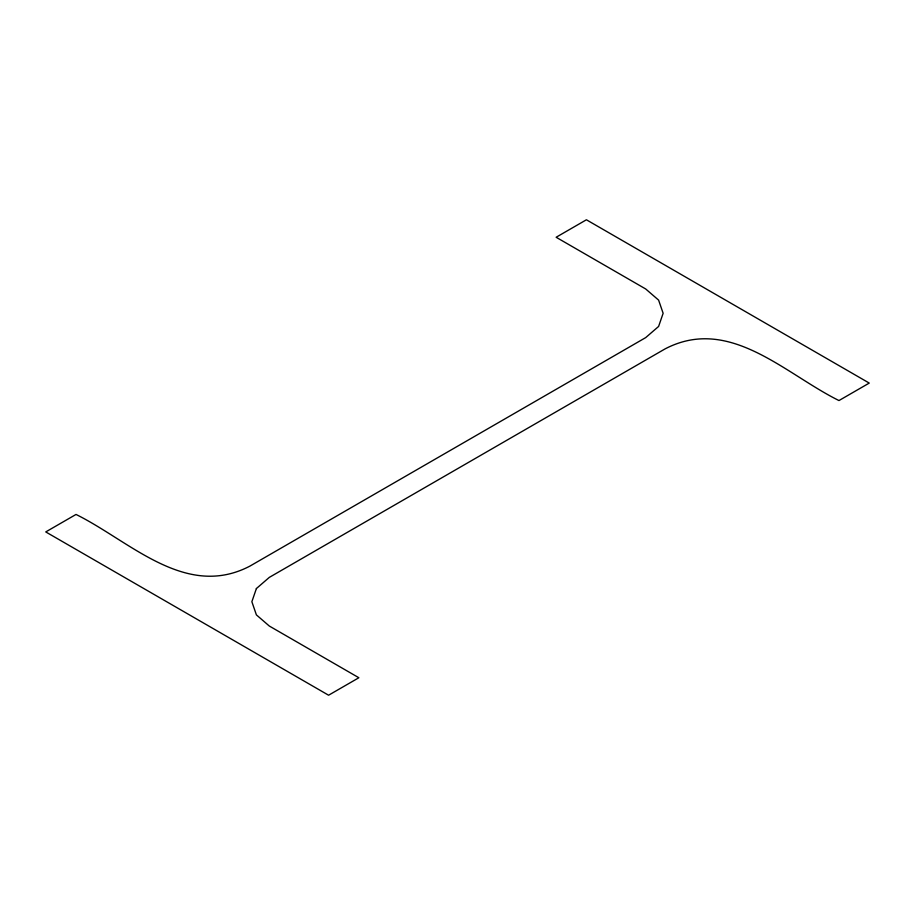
<?xml version="1.0" encoding="UTF-8"?>
<svg xmlns="http://www.w3.org/2000/svg" width="915" height="915" viewBox="0 0 915 915"><rect width="100%" height="100%" fill="white"/><g stroke="black" fill="none" stroke-linecap="round" stroke-linejoin="round"><path stroke-width="1.37" d="M256.394 588.551L251.865 601.715L256.394 614.88L269.307 626.032L358.863 677.74L328.588 695.217L45.75 531.924L76.025 514.447C130.113 541.142 185.471 599.645 249.852 566.145L645.693 337.612L658.606 326.449L663.135 313.285L658.606 300.12L645.693 288.968L556.137 237.26L586.412 219.783L869.25 383.076L838.975 400.553C784.887 373.858 729.53 315.355 665.148 348.855L269.307 577.388L256.394 588.551"/></g></svg>
